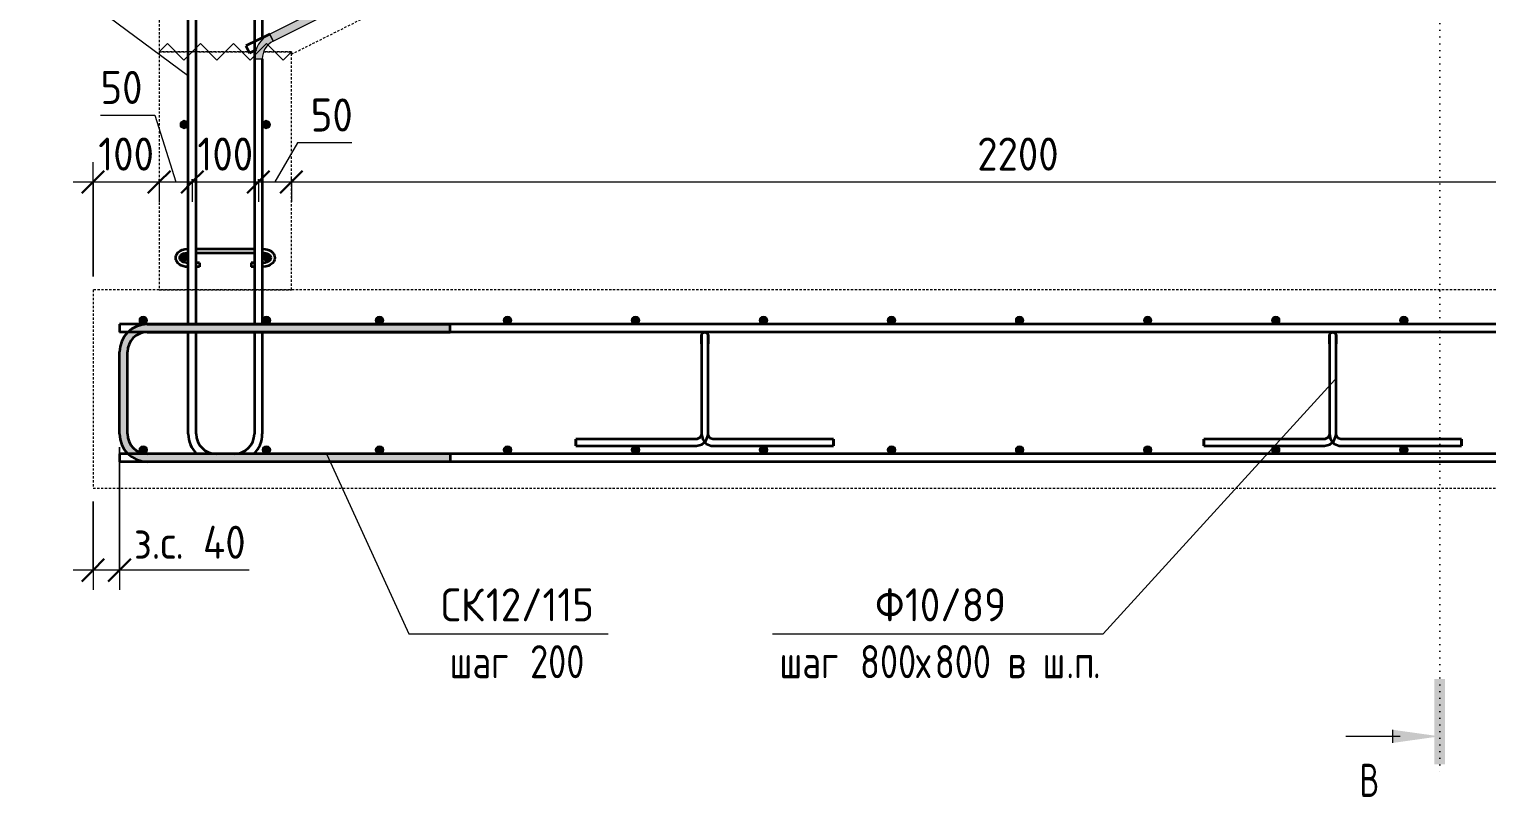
# Model space of a CAD drawing. Header units: millimetres. Extents: x 29094 to 49369, y -2577 to 78616.
# Drawn here: x 36101 to 38306, y -2467 to -1306 of the extents above; entities that cross this region are included whole.
import ezdxf

# ---------------------------------------------------------------- set-up
doc = ezdxf.new("R2010")
doc.units = ezdxf.units.MM
doc.linetypes.add('01 Штриховая _4 мм_', pattern=[6, 3.5, -2.5])
doc.linetypes.add('04 Пунктир 10мм', pattern=[10, 0, -10])
for name, color, linetype, lineweight in [('AA_Dim', 7, 'Continuous', 9), ('AA_Dim-20', 7, 'Continuous', 9), ('AA_Oformlenie', 7, 'Continuous', 9), ('AA_Razrez', 7, 'Continuous', 9), ('AA_Vinoska', 7, 'Continuous', 9), ('KR_Armatura', 7, 'Continuous', 20), ('KR_Armatura_Tonkie', 7, 'Continuous', 20)]:
    doc.layers.add(name, color=color, linetype=linetype, lineweight=lineweight)
for name, color, linetype, lineweight, true_color in [('AF_Perekritie', 7, 'Continuous', 60, 0x006a35), ('AF_Perekritie_Опалубка', 7, 'Continuous', 60, 0x006a35), ('AF_Stena_Опалубка', 7, 'Continuous', 20, 0x0063c6), ('KR_Fundament', 7, 'Continuous', 20, 0x804000)]:
    doc.layers.add(name, color=color, linetype=linetype, lineweight=lineweight, true_color=true_color)
doc.styles.add('ISOCPEUR_1', font='isocpeur.TTF', dxfattribs={"width": 0.7, "height": 50})
doc.styles.add('ISOCPEUR_2', font='isocpeur.TTF', dxfattribs={"width": 0.9, "height": 50})
doc.styles.add('ISOCPEUR_3', font='isocpeur.TTF', dxfattribs={"width": 0.8, "height": 50})
doc.dimstyles.new('00_Точн_3_знака__прозр_', dxfattribs={"dimscale": 304.8, "dimtxt": 50.137748, "dimasz": 0.111549, "dimexe": 0.098425, "dimexo": 0.065617, "dimgap": 0.006562, "dimtad": 1, "dimdec": 3, "dimrnd": 0.001, "dimdsep": 46, "dimtxsty": 'ISOCPEUR_2', "dimblk1": 'OBLIQUE', "dimblk2": 'OBLIQUE', "dimsah": 1, "dimcen": 0.09, "dimdle": 0.098425, "dimazin": 0, "dimtfac": 1, "dimtdec": 4, "dimtix": 1, "dimtmove": 0, "dimatfit": 3, "dimfxl": 1, "dimtvp": 1, "dimtolj": 1, "dimtzin": 0, "dimlwd": 18, "dimlwe": 18, "dimarcsym": 2})
doc.dimstyles.new('00_Точн_3_знака__прозр__1', dxfattribs={"dimscale": 304.8, "dimtxt": 50.137748, "dimasz": 0.111549, "dimexe": 0.098425, "dimexo": 0.065617, "dimgap": 0.006562, "dimtad": 1, "dimdec": 3, "dimrnd": 0.001, "dimdsep": 46, "dimtxsty": 'ISOCPEUR_2', "dimblk1": 'OBLIQUE', "dimblk2": 'OBLIQUE', "dimsah": 1, "dimcen": 0.09, "dimdle": 0.098425, "dimazin": 0, "dimtfac": 1, "dimtdec": 4, "dimtix": 1, "dimtmove": 1, "dimatfit": 3, "dimfxl": 1, "dimtvp": 1, "dimtolj": 1, "dimtzin": 0, "dimlwd": 18, "dimlwe": 18, "dimarcsym": 2})

# ---------------------------------------------------------------- blocks, each defined once
blk = doc.blocks.new('Ktcnybwf - Лестница-3686718-А-А Арм')
at = {"layer": 'AF_Perekritie', "linetype": '01 Штриховая _4 мм_', "lineweight": 20}
for p, q in [((-31880.1, -70), (-32180.1, -70)), ((-32180.1, -70), (-32180.1, -170)), ((-32180.1, -170), (-32480.1, -170)), ((-32480.1, -170), (-32480.1, -320)), ((-34080.1, -1343.6), (-31932.8, -270)), ((-31932.8, -270), (-31880.1, -270)), ((-32480.1, -320), (-32780.1, -320)), ((-32780.1, -320), (-32780.1, -470)), ((-32780.1, -470), (-33080.1, -470)), ((-33080.1, -470), (-33080.1, -620)), ((-33080.1, -620), (-33380.1, -620)), ((-33380.1, -620), (-33380.1, -770)), ((-33380.1, -770), (-33680.1, -770)), ((-33680.1, -770), (-33680.1, -920)), ((-33680.1, -920), (-33980.1, -920)), ((-33980.1, -920), (-33980.1, -1070)), ((-33980.1, -1070), (-34280.1, -1070)), ((-34280.1, -1070), (-34280.1, -1340)), ((-34280.1, -1340), (-34134.6, -1340)), ((-34122, -1340), (-34080.1, -1340)), ((-34080.1, -1340), (-34080.1, -1343.6))]:
    blk.add_line(p, q, dxfattribs=at)
blk = doc.blocks.new('261_Лягушка _НесАрм_РабПлоск_ - 10 А240-3794697-А-А Арм')
at = {"layer": 'KR_Armatura_Tonkie', "lineweight": 35}
for p, q in [((-30379.8, -1781.5), (-30379.8, -1918.5)), ((-30379.8, -1781.5), (-30379.8, -1918.5)), ((-30369.8, -1918.5), (-30369.8, -1781.5)), ((-30369.8, -1918.5), (-30369.8, -1781.5)), ((-30387.3, -1926), (-30569.8, -1926)), ((-30569.8, -1926), (-30569.8, -1936)), ((-30569.8, -1936), (-30569.8, -1926)), ((-30569.8, -1936), (-30387.3, -1936)), ((-30179.8, -1926), (-30362.3, -1926)), ((-30362.3, -1936), (-30179.8, -1936)), ((-30179.8, -1936), (-30179.8, -1926)), ((-30179.8, -1926), (-30179.8, -1936))]:
    blk.add_line(p, q, dxfattribs=at)
at = {"layer": 'KR_Armatura_Tonkie', "lineweight": 35, "flags": 128}
for points in [[(-30379.8, -1769), (-30378, -1765.1), (-30373.8, -1764.1), (-30370.4, -1766.7), (-30369.8, -1769)], [(-30379.8, -1769), (-30379.8, -1770.9), (-30379.8, -1776.1), (-30379.8, -1781.5)], [(-30379.8, -1781.5), (-30379.8, -1774.8), (-30379.8, -1770.2), (-30379.8, -1769)], [(-30369.8, -1781.5), (-30369.8, -1774.8), (-30369.8, -1770.2), (-30369.8, -1769)], [(-30369.8, -1769), (-30369.8, -1770.9), (-30369.8, -1776.1), (-30369.8, -1781.5)], [(-30387.3, -1936), (-30379.3, -1934.1), (-30373.1, -1928.7), (-30370, -1921), (-30369.8, -1918.5)], [(-30379.8, -1918.5), (-30381.7, -1923.5), (-30386.5, -1925.9), (-30387.3, -1926)], [(-30379.8, -1918.5), (-30377.9, -1926.5), (-30372.5, -1932.7), (-30364.9, -1935.8), (-30362.3, -1936)], [(-30362.3, -1926), (-30367.3, -1924.1), (-30369.8, -1919.4), (-30369.8, -1918.5)]]:
    blk.add_lwpolyline(points, dxfattribs=at)
blk = doc.blocks.new('079_Обозначение загиба стержня _ЭлУзла_ - Сплошные линии-3775775-А-А Арм')
at = {"layer": 'AA_Oformlenie'}
for points in [[(-34107.5, -1323.7), (-33588.6, -1064.5), (-33594, -1053.7), (-34112.8, -1313)], [(-33976.5, -1238), (-33985.1, -1208.8), (-33994.6, -1213.5)], [(-34136.1, -1350.6), (-34124.1, -1350.6), (-34123.3, -1344), (-34121.2, -1337.7), (-34117.7, -1332.1), (-34112.8, -1327.2), (-34107.5, -1323.7), (-34112.8, -1313), (-34120.6, -1318), (-34127.1, -1324.7), (-34132, -1332.6), (-34135, -1341.3)]]:
    blk.add_hatch(color=256, dxfattribs=at).paths.add_polyline_path(points)
for p, q in [((-33594, -1053.7), (-34112.8, -1313)), ((-33594, -1053.7), (-34112.8, -1313)), ((-33588.6, -1064.5), (-33594, -1053.7)), ((-33588.6, -1064.5), (-33594, -1053.7)), ((-34107.5, -1323.7), (-33588.6, -1064.5)), ((-34107.5, -1323.7), (-33588.6, -1064.5)), ((-33985.1, -1208.8), (-33994.6, -1213.5)), ((-33976.5, -1238), (-33985.1, -1208.8)), ((-33994.6, -1213.5), (-33976.5, -1238)), ((-34107.5, -1323.7), (-34112.8, -1313)), ((-34112.8, -1313), (-34107.5, -1323.7)), ((-34136.1, -1350.6), (-34124.1, -1350.6))]:
    blk.add_line(p, q, dxfattribs=at)
for centre, radius, start, end in [((-34124.1, -1278.2), 150, 77.6288, 90), ((-34124.1, -1278.2), 150, 61.2026, 73.4903), ((-34124.1, -1278.2), 150, 26.55, 55.8028), ((-34094.1, -1350.6), 42, 116.55, 180), ((-34094.1, -1350.6), 42, 116.55, 180), ((-34094.1, -1350.6), 30, 116.55, 180), ((-34094.1, -1350.6), 30, 116.55, 180)]:
    blk.add_arc(centre, radius, start, end, dxfattribs=at)
blk = doc.blocks.new('Последовательность узлов - 3мм масшт20-904339-А-А Арм')
at = {"layer": 'AA_Oformlenie'}
for p, q in [((-34280.1, -1340), (-34267.6, -1327.5)), ((-34267.6, -1327.5), (-34242.6, -1352.5)), ((-34230.1, -1340), (-34242.6, -1352.5)), ((-34230.1, -1340), (-34217.6, -1327.5)), ((-34217.6, -1327.5), (-34192.6, -1352.5)), ((-34180.1, -1340), (-34192.6, -1352.5)), ((-34180.1, -1340), (-34167.6, -1327.5)), ((-34167.6, -1327.5), (-34142.6, -1352.5)), ((-34130.1, -1340), (-34142.6, -1352.5)), ((-34130.1, -1340), (-34117.6, -1327.5)), ((-34117.6, -1327.5), (-34092.6, -1352.5)), ((-34080.1, -1340), (-34092.6, -1352.5))]:
    blk.add_line(p, q, dxfattribs=at)
blk = doc.blocks.new('Разрез - Номер узла_ сзади-394133-А-А Арм')
at = {"layer": 'AA_Razrez'}
for points in [[(-30750.2, -2295), (-30766.2, -2295), (-30766.2, -2424.1), (-30750.2, -2424.1)], [(-30829, -2371.7), (-30829, -2391.5), (-30758.3, -2381.6)]]:
    blk.add_hatch(color=256, dxfattribs=at).paths.add_polyline_path(points)
for p, q in [((-30829, -2391.5), (-30829, -2371.7)), ((-30818.3, -2381.6), (-30900.2, -2381.6))]:
    blk.add_line(p, q, dxfattribs=at)
blk = doc.blocks.new('DIMBLOCK47-А-А Арм')
at = {"layer": 'AA_Dim-20', "color": 30, "lineweight": 18, "true_color": 0xff8000, "transparency": 16777216}
for p, q in [((36237.8, -1938), (36237.8, -2154)), ((36237.8, -2124), (36237.8, -1938)), ((36197.8, -2020), (36197.8, -2154)), ((36197.8, -2124), (36197.8, -2020)), ((36267.8, -2124), (36167.8, -2124)), ((36239.6, -2124), (36217.8, -2124)), ((36433.7, -2124), (36239.6, -2124))]:
    blk.add_line(p, q, dxfattribs=at)
at = {"layer": 'AA_Dim-20', "color": 30, "lineweight": 30, "true_color": 0xff8000, "transparency": 16777216}
for p, q in [((36197.8, -2124), (36214.8, -2107)), ((36237.8, -2124), (36254.8, -2107)), ((36197.8, -2124), (36180.8, -2141)), ((36237.8, -2124), (36220.8, -2141))]:
    blk.add_line(p, q, dxfattribs=at)
at = {"layer": 'AA_Dim-20', "color": 0, "lineweight": 18, "transparency": 16777216, "insert": (36259.6, -2056.8), "char_height": 50, "width": 208.876, "attachment_point": 1, "line_spacing_factor": 1.135194, "style": 'ISOCPEUR_2'}
blk.add_mtext('з.с. 40', dxfattribs=at)
blk = doc.blocks.new('_Oblique')
at = {"color": 0, "linetype": 'ByBlock', "lineweight": -2}
blk.add_line((-0.5, -0.5), (0.5, 0.5), dxfattribs=at)
blk = doc.blocks.new('DIMBLOCK58-А-А Арм')
at = {"layer": 'AA_Dim-20', "color": 30, "lineweight": 18, "true_color": 0xff8000, "transparency": 16777216}
for p, q in [((36197.8, -1680), (36197.8, -1506.8)), ((36167.8, -1536.8), (36297.8, -1536.8)), ((36197.8, -1536.8), (36197.8, -1680)), ((36297.8, -1532.7), (36297.8, -1566.8)), ((36297.8, -1536.8), (36297.8, -1532.7))]:
    blk.add_line(p, q, dxfattribs=at)
at = {"layer": 'AA_Dim-20', "color": 30, "lineweight": 30, "true_color": 0xff8000, "transparency": 16777216}
for p, q in [((36197.8, -1536.8), (36214.8, -1519.8)), ((36297.8, -1536.8), (36314.8, -1519.8)), ((36197.8, -1536.8), (36180.8, -1553.8)), ((36297.8, -1536.8), (36280.8, -1553.8))]:
    blk.add_line(p, q, dxfattribs=at)
at = {"layer": 'AA_Dim-20', "color": 0, "lineweight": 18, "transparency": 16777216, "insert": (36205.7, -1469.6), "char_height": 50, "width": 101.032, "attachment_point": 1, "line_spacing_factor": 1.135194, "style": 'ISOCPEUR_2'}
blk.add_mtext('100', dxfattribs=at)
blk = doc.blocks.new('DIMBLOCK59-А-А Арм')
at = {"layer": 'AA_Dim-20', "color": 30, "lineweight": 18, "true_color": 0xff8000, "transparency": 16777216}
for p, q in [((36208.9, -1436), (36291.4, -1436)), ((36291.4, -1436), (36322.8, -1536.8)), ((36297.8, -1532.7), (36297.8, -1566.8)), ((36297.8, -1536.8), (36297.8, -1532.7)), ((36297.8, -1536.8), (36347.8, -1536.8)), ((36347.8, -1532.7), (36347.8, -1566.8)), ((36347.8, -1536.8), (36347.8, -1532.7))]:
    blk.add_line(p, q, dxfattribs=at)
at = {"layer": 'AA_Dim-20', "color": 30, "lineweight": 30, "true_color": 0xff8000, "transparency": 16777216}
for p, q in [((36297.8, -1536.8), (36314.8, -1519.8)), ((36347.8, -1536.8), (36364.8, -1519.8)), ((36297.8, -1536.8), (36280.8, -1553.8)), ((36347.8, -1536.8), (36330.8, -1553.8))]:
    blk.add_line(p, q, dxfattribs=at)
at = {"layer": 'AA_Dim-20', "color": 0, "lineweight": 18, "transparency": 16777216, "insert": (36208.9, -1368.8), "char_height": 50, "width": 74.923, "attachment_point": 1, "line_spacing_factor": 1.135194, "style": 'ISOCPEUR_2'}
blk.add_mtext('50', dxfattribs=at)
blk = doc.blocks.new('DIMBLOCK60-А-А Арм')
at = {"layer": 'AA_Dim-20', "color": 30, "lineweight": 30, "true_color": 0xff8000, "transparency": 16777216}
for p, q in [((36347.8, -1536.8), (36364.8, -1519.8)), ((36447.8, -1536.8), (36464.8, -1519.8)), ((36347.8, -1536.8), (36330.8, -1553.8)), ((36447.8, -1536.8), (36430.8, -1553.8))]:
    blk.add_line(p, q, dxfattribs=at)
at = {"layer": 'AA_Dim-20', "color": 30, "lineweight": 18, "true_color": 0xff8000, "transparency": 16777216}
for p, q in [((36347.8, -1532.7), (36347.8, -1566.8)), ((36347.8, -1536.8), (36347.8, -1532.7)), ((36347.8, -1536.8), (36447.8, -1536.8)), ((36447.8, -1532.7), (36447.8, -1566.8)), ((36447.8, -1536.8), (36447.8, -1532.7))]:
    blk.add_line(p, q, dxfattribs=at)
at = {"layer": 'AA_Dim-20', "color": 0, "lineweight": 18, "transparency": 16777216, "insert": (36355.7, -1469.6), "char_height": 50, "width": 101.032, "attachment_point": 1, "line_spacing_factor": 1.135194, "style": 'ISOCPEUR_2'}
blk.add_mtext('100', dxfattribs=at)
blk = doc.blocks.new('DIMBLOCK61-А-А Арм')
at = {"layer": 'AA_Dim-20', "color": 30, "lineweight": 18, "true_color": 0xff8000, "transparency": 16777216}
for p, q in [((36507, -1477.6), (36472.8, -1536.8)), ((36589.4, -1477.6), (36507, -1477.6)), ((36447.8, -1532.7), (36447.8, -1566.8)), ((36447.8, -1536.8), (36447.8, -1532.7)), ((36447.8, -1536.8), (36497.8, -1536.8)), ((36497.8, -1532.7), (36497.8, -1566.8)), ((36497.8, -1536.8), (36497.8, -1532.7))]:
    blk.add_line(p, q, dxfattribs=at)
at = {"layer": 'AA_Dim-20', "color": 30, "lineweight": 30, "true_color": 0xff8000, "transparency": 16777216}
for p, q in [((36447.8, -1536.8), (36464.8, -1519.8)), ((36497.8, -1536.8), (36514.8, -1519.8)), ((36447.8, -1536.8), (36430.8, -1553.8)), ((36497.8, -1536.8), (36480.8, -1553.8))]:
    blk.add_line(p, q, dxfattribs=at)
at = {"layer": 'AA_Dim-20', "color": 0, "lineweight": 18, "transparency": 16777216, "insert": (36527, -1410.5), "char_height": 50, "width": 74.923, "attachment_point": 1, "line_spacing_factor": 1.135194, "style": 'ISOCPEUR_2'}
blk.add_mtext('50', dxfattribs=at)
blk = doc.blocks.new('DIMBLOCK62-А-А Арм')
at = {"layer": 'AA_Dim-20', "color": 30, "lineweight": 30, "true_color": 0xff8000, "transparency": 16777216}
for p, q in [((36497.8, -1536.8), (36514.8, -1519.8)), ((38697.8, -1536.8), (38714.8, -1519.8)), ((36497.8, -1536.8), (36480.8, -1553.8)), ((38697.8, -1536.8), (38680.8, -1553.8))]:
    blk.add_line(p, q, dxfattribs=at)
at = {"layer": 'AA_Dim-20', "color": 30, "lineweight": 18, "true_color": 0xff8000, "transparency": 16777216}
for p, q in [((36497.8, -1532.7), (36497.8, -1566.8)), ((36497.8, -1536.8), (36497.8, -1532.7)), ((36497.8, -1536.8), (38697.8, -1536.8)), ((38697.8, -1532.7), (38697.8, -1566.8)), ((38697.8, -1536.8), (38697.8, -1532.7))]:
    blk.add_line(p, q, dxfattribs=at)
at = {"layer": 'AA_Dim-20', "color": 0, "lineweight": 18, "transparency": 16777216, "insert": (37535.3, -1469.6), "char_height": 50, "width": 149.846, "attachment_point": 1, "line_spacing_factor": 1.135194, "style": 'ISOCPEUR_2'}
blk.add_mtext('2200', dxfattribs=at)
blk = doc.blocks.new('042_М_Арматуры - Диам длина поз _ Комментарий полка 25-3827468-А-А Арм')
at = {"layer": 'AA_Vinoska'}
blk.add_line((-31465.1, -434.9), (-30965.1, -434.9), dxfattribs=at)
blk = doc.blocks.new('042_М_Арматуры - Диам длина поз _ Комментарий-2260297-А-А Арм')
at = {"layer": 'AA_Vinoska'}
blk.add_line((-33880.8, -2220.4), (-33600.8, -2220.4), dxfattribs=at)

msp = doc.modelspace()

# ---------------------------------------------------------------- hatches: boundary and pattern name
at = {"layer": 'KR_Armatura'}
h = msp.add_hatch(color=256, dxfattribs=at)
edge = h.paths.add_edge_path()
edge.add_arc((36335.7746, -1450), 6, 0, 360)
for points in [[(36335.7746, -1456), (36340.9708, -1453), (36340.9708, -1447), (36335.7746, -1444), (36330.5785, -1447), (36330.5785, -1453)], [(36459.7746, -1456), (36464.9708, -1453), (36464.9708, -1447), (36459.7746, -1444), (36454.5785, -1447), (36454.5785, -1453)], [(36335.7746, -1656), (36340.9708, -1653), (36340.9708, -1647), (36335.7746, -1644), (36330.5785, -1647), (36330.5785, -1653)], [(36459.7746, -1656), (36464.9708, -1653), (36464.9708, -1647), (36459.7746, -1644), (36454.5785, -1647), (36454.5785, -1653)], [(36270.7746, -1751.1962), (36276.7746, -1751.1962), (36279.7746, -1746), (36276.7746, -1740.8038), (36270.7746, -1740.8038), (36267.7746, -1746)], [(36457.0493, -1751.1962), (36463.0493, -1751.1962), (36466.0493, -1746), (36463.0493, -1740.8038), (36457.0493, -1740.8038), (36454.0493, -1746)], [(36628.1079, -1751.1962), (36634.1079, -1751.1962), (36637.1079, -1746), (36634.1079, -1740.8038), (36628.1079, -1740.8038), (36625.1079, -1746)], [(36821.7746, -1751.1962), (36827.7746, -1751.1962), (36830.7746, -1746), (36827.7746, -1740.8038), (36821.7746, -1740.8038), (36818.7746, -1746)], [(37015.4413, -1751.1962), (37021.4413, -1751.1962), (37024.4413, -1746), (37021.4413, -1740.8038), (37015.4413, -1740.8038), (37012.4413, -1746)], [(37209.1079, -1751.1962), (37215.1079, -1751.1962), (37218.1079, -1746), (37215.1079, -1740.8038), (37209.1079, -1740.8038), (37206.1079, -1746)], [(37402.7746, -1751.1962), (37408.7746, -1751.1962), (37411.7746, -1746), (37408.7746, -1740.8038), (37402.7746, -1740.8038), (37399.7746, -1746)], [(37596.4413, -1751.1962), (37602.4413, -1751.1962), (37605.4413, -1746), (37602.4413, -1740.8038), (37596.4413, -1740.8038), (37593.4413, -1746)], [(37790.1079, -1751.1962), (37796.1079, -1751.1962), (37799.1079, -1746), (37796.1079, -1740.8038), (37790.1079, -1740.8038), (37787.1079, -1746)], [(37983.7746, -1751.1962), (37989.7746, -1751.1962), (37992.7746, -1746), (37989.7746, -1740.8038), (37983.7746, -1740.8038), (37980.7746, -1746)], [(38177.4413, -1751.1962), (38183.4413, -1751.1962), (38186.4413, -1746), (38183.4413, -1740.8038), (38177.4413, -1740.8038), (38174.4413, -1746)], [(36270.7746, -1947.1962), (36276.7746, -1947.1962), (36279.7746, -1942), (36276.7746, -1936.8038), (36270.7746, -1936.8038), (36267.7746, -1942)], [(36457.0493, -1947.1962), (36463.0493, -1947.1962), (36466.0493, -1942), (36463.0493, -1936.8038), (36457.0493, -1936.8038), (36454.0493, -1942)], [(36628.1079, -1947.1962), (36634.1079, -1947.1962), (36637.1079, -1942), (36634.1079, -1936.8038), (36628.1079, -1936.8038), (36625.1079, -1942)], [(36821.7746, -1947.1962), (36827.7746, -1947.1962), (36830.7746, -1942), (36827.7746, -1936.8038), (36821.7746, -1936.8038), (36818.7746, -1942)], [(37015.4413, -1947.1962), (37021.4413, -1947.1962), (37024.4413, -1942), (37021.4413, -1936.8038), (37015.4413, -1936.8038), (37012.4413, -1942)], [(37209.1079, -1947.1962), (37215.1079, -1947.1962), (37218.1079, -1942), (37215.1079, -1936.8038), (37209.1079, -1936.8038), (37206.1079, -1942)], [(37402.7746, -1947.1962), (37408.7746, -1947.1962), (37411.7746, -1942), (37408.7746, -1936.8038), (37402.7746, -1936.8038), (37399.7746, -1942)], [(37596.4413, -1947.1962), (37602.4413, -1947.1962), (37605.4413, -1942), (37602.4413, -1936.8038), (37596.4413, -1936.8038), (37593.4413, -1942)], [(37790.1079, -1947.1962), (37796.1079, -1947.1962), (37799.1079, -1942), (37796.1079, -1936.8038), (37790.1079, -1936.8038), (37787.1079, -1942)], [(37983.7746, -1947.1962), (37989.7746, -1947.1962), (37992.7746, -1942), (37989.7746, -1936.8038), (37983.7746, -1936.8038), (37980.7746, -1942)], [(38177.4413, -1947.1962), (38183.4413, -1947.1962), (38186.4413, -1942), (38183.4413, -1936.8038), (38177.4413, -1936.8038), (38174.4413, -1942)]]:
    msp.add_hatch(color=256, dxfattribs=at).paths.add_polyline_path(points)
h = msp.add_hatch(color=256, dxfattribs=at)
edge = h.paths.add_edge_path()
edge.add_arc((36459.7746, -1450), 6, 0, 360)
h = msp.add_hatch(color=256, dxfattribs=at)
edge = h.paths.add_edge_path()
edge.add_arc((36335.7746, -1650), 6, 0, 360)
h = msp.add_hatch(color=256, dxfattribs=at)
edge = h.paths.add_edge_path()
edge.add_arc((36459.7746, -1650), 6, 0, 360)
h = msp.add_hatch(color=256, dxfattribs=at)
edge = h.paths.add_edge_path()
edge.add_arc((36273.7746, -1746), 6, 0, 360)
h = msp.add_hatch(color=256, dxfattribs=at)
edge = h.paths.add_edge_path()
edge.add_arc((36460.0493, -1746), 6, 0, 360)
h = msp.add_hatch(color=256, dxfattribs=at)
edge = h.paths.add_edge_path()
edge.add_arc((36631.1079, -1746), 6, 0, 360)
h = msp.add_hatch(color=256, dxfattribs=at)
edge = h.paths.add_edge_path()
edge.add_arc((36824.7746, -1746), 6, 0, 360)
h = msp.add_hatch(color=256, dxfattribs=at)
edge = h.paths.add_edge_path()
edge.add_arc((37018.4413, -1746), 6, 0, 360)
h = msp.add_hatch(color=256, dxfattribs=at)
edge = h.paths.add_edge_path()
edge.add_arc((37212.1079, -1746), 6, 0, 360)
h = msp.add_hatch(color=256, dxfattribs=at)
edge = h.paths.add_edge_path()
edge.add_arc((37405.7746, -1746), 6, 0, 360)
h = msp.add_hatch(color=256, dxfattribs=at)
edge = h.paths.add_edge_path()
edge.add_arc((37599.4413, -1746), 6, 0, 360)
h = msp.add_hatch(color=256, dxfattribs=at)
edge = h.paths.add_edge_path()
edge.add_arc((37793.1079, -1746), 6, 0, 360)
h = msp.add_hatch(color=256, dxfattribs=at)
edge = h.paths.add_edge_path()
edge.add_arc((37986.7746, -1746), 6, 0, 360)
h = msp.add_hatch(color=256, dxfattribs=at)
edge = h.paths.add_edge_path()
edge.add_arc((38180.4413, -1746), 6, 0, 360)
h = msp.add_hatch(color=256, dxfattribs=at)
edge = h.paths.add_edge_path()
edge.add_arc((36273.7746, -1942), 6, 0, 360)
h = msp.add_hatch(color=256, dxfattribs=at)
edge = h.paths.add_edge_path()
edge.add_arc((36460.0493, -1942), 6, 0, 360)
h = msp.add_hatch(color=256, dxfattribs=at)
edge = h.paths.add_edge_path()
edge.add_arc((36631.1079, -1942), 6, 0, 360)
h = msp.add_hatch(color=256, dxfattribs=at)
edge = h.paths.add_edge_path()
edge.add_arc((36824.7746, -1942), 6, 0, 360)
h = msp.add_hatch(color=256, dxfattribs=at)
edge = h.paths.add_edge_path()
edge.add_arc((37018.4413, -1942), 6, 0, 360)
h = msp.add_hatch(color=256, dxfattribs=at)
edge = h.paths.add_edge_path()
edge.add_arc((37212.1079, -1942), 6, 0, 360)
h = msp.add_hatch(color=256, dxfattribs=at)
edge = h.paths.add_edge_path()
edge.add_arc((37405.7746, -1942), 6, 0, 360)
h = msp.add_hatch(color=256, dxfattribs=at)
edge = h.paths.add_edge_path()
edge.add_arc((37599.4413, -1942), 6, 0, 360)
h = msp.add_hatch(color=256, dxfattribs=at)
edge = h.paths.add_edge_path()
edge.add_arc((37793.1079, -1942), 6, 0, 360)
h = msp.add_hatch(color=256, dxfattribs=at)
edge = h.paths.add_edge_path()
edge.add_arc((37986.7746, -1942), 6, 0, 360)
h = msp.add_hatch(color=256, dxfattribs=at)
edge = h.paths.add_edge_path()
edge.add_arc((38180.4413, -1942), 6, 0, 360)
at = {"layer": 'KR_Armatura_Tonkie'}
for points in [[(36237.7746, -1794), (36249.7746, -1794), (36250.7968, -1786.2354), (36253.7938, -1779), (36258.5614, -1772.7868), (36264.7746, -1768.0192), (36272.01, -1765.0222), (36279.7746, -1764), (36279.7746, -1752), (36268.9042, -1753.4311), (36258.7746, -1757.6269), (36250.0761, -1764.3015), (36243.4015, -1773), (36239.2057, -1783.1296)], [(36279.7746, -1764), (36737.7746, -1764), (36737.7746, -1752), (36279.7746, -1752)], [(36249.7746, -1918), (36249.7746, -1794), (36237.7746, -1794), (36237.7746, -1918)], [(36279.7746, -1960), (36279.7746, -1948), (36272.01, -1946.9778), (36264.7746, -1943.9808), (36258.5614, -1939.2132), (36253.7938, -1933), (36250.7968, -1925.7646), (36249.7746, -1918), (36237.7746, -1918), (36239.2057, -1928.8704), (36243.4015, -1939), (36250.0761, -1947.6985), (36258.7746, -1954.3731), (36268.9042, -1958.5689)], [(36678.845, -1960), (36737.7746, -1960), (36737.7746, -1948), (36279.7746, -1948), (36279.7746, -1960)]]:
    msp.add_hatch(color=256, dxfattribs=at).paths.add_polyline_path(points)

# ---------------------------------------------------------------- linework, layer by layer
at = {"layer": 'AA_Razrez', "color": 7, "linetype": '04 Пунктир 10мм', "true_color": 0xffffff}
msp.add_line((38234.9123, 631.7823), (38234.9123, -2435.3837), dxfattribs=at)
at = {"layer": 'AA_Vinoska'}
for p, q in [((36340.7115, -1375.5795), (36101.0761, -1198.4184)), ((38076.0864, -1836.2192), (37725.7724, -2220.4482)), ((36551.1833, -1949.2544), (36675.607, -2220.4482)), ((36675.607, -2220.4482), (36697.0594, -2220.4482))]:
    msp.add_line(p, q, dxfattribs=at)
at = {"layer": 'AF_Stena_Опалубка', "linetype": '01 Штриховая _4 мм_'}
for p, q in [((36443.2623, -1340), (36297.7746, -1340)), ((36297.7746, -1340), (36297.7746, -1700)), ((36497.7746, -1340), (36455.8786, -1340)), ((36497.7746, -1700), (36497.7746, -1340)), ((36297.7746, -1700), (36497.7746, -1700))]:
    msp.add_line(p, q, dxfattribs=at)
at = {"layer": 'KR_Armatura'}
for p, q in [((36335.7746, -1444), (36330.5785, -1447)), ((36330.5785, -1447), (36330.5785, -1453)), ((36330.5785, -1453), (36335.7746, -1456)), ((36340.9708, -1447), (36335.7746, -1444)), ((36335.7746, -1456), (36340.9708, -1453)), ((36340.9708, -1453), (36340.9708, -1447)), ((36459.7746, -1444), (36454.5785, -1447)), ((36454.5785, -1447), (36454.5785, -1453)), ((36454.5785, -1453), (36459.7746, -1456)), ((36464.9708, -1447), (36459.7746, -1444)), ((36459.7746, -1456), (36464.9708, -1453)), ((36464.9708, -1453), (36464.9708, -1447)), ((36335.7746, -1644), (36330.5785, -1647)), ((36330.5785, -1647), (36330.5785, -1653)), ((36330.5785, -1653), (36335.7746, -1656)), ((36340.9708, -1647), (36335.7746, -1644)), ((36335.7746, -1656), (36340.9708, -1653)), ((36340.9708, -1653), (36340.9708, -1647)), ((36459.7746, -1644), (36454.5785, -1647)), ((36454.5785, -1647), (36454.5785, -1653)), ((36454.5785, -1653), (36459.7746, -1656)), ((36464.9708, -1647), (36459.7746, -1644)), ((36459.7746, -1656), (36464.9708, -1653)), ((36464.9708, -1653), (36464.9708, -1647)), ((36270.7746, -1740.8038), (36267.7746, -1746)), ((36276.7746, -1740.8038), (36270.7746, -1740.8038)), ((36279.7746, -1746), (36276.7746, -1740.8038)), ((36457.0493, -1740.8038), (36454.0493, -1746)), ((36463.0493, -1740.8038), (36457.0493, -1740.8038)), ((36466.0493, -1746), (36463.0493, -1740.8038)), ((36628.1079, -1740.8038), (36625.1079, -1746)), ((36634.1079, -1740.8038), (36628.1079, -1740.8038)), ((36637.1079, -1746), (36634.1079, -1740.8038)), ((36821.7746, -1740.8038), (36818.7746, -1746)), ((36827.7746, -1740.8038), (36821.7746, -1740.8038)), ((36830.7746, -1746), (36827.7746, -1740.8038)), ((37015.4413, -1740.8038), (37012.4413, -1746)), ((37021.4413, -1740.8038), (37015.4413, -1740.8038)), ((37024.4413, -1746), (37021.4413, -1740.8038)), ((37209.1079, -1740.8038), (37206.1079, -1746)), ((37215.1079, -1740.8038), (37209.1079, -1740.8038)), ((37218.1079, -1746), (37215.1079, -1740.8038)), ((37402.7746, -1740.8038), (37399.7746, -1746)), ((37408.7746, -1740.8038), (37402.7746, -1740.8038)), ((37411.7746, -1746), (37408.7746, -1740.8038)), ((37596.4413, -1740.8038), (37593.4413, -1746)), ((37602.4413, -1740.8038), (37596.4413, -1740.8038)), ((37605.4413, -1746), (37602.4413, -1740.8038)), ((37790.1079, -1740.8038), (37787.1079, -1746)), ((37796.1079, -1740.8038), (37790.1079, -1740.8038)), ((37799.1079, -1746), (37796.1079, -1740.8038)), ((37983.7746, -1740.8038), (37980.7746, -1746)), ((37989.7746, -1740.8038), (37983.7746, -1740.8038)), ((37992.7746, -1746), (37989.7746, -1740.8038)), ((38177.4413, -1740.8038), (38174.4413, -1746)), ((38183.4413, -1740.8038), (38177.4413, -1740.8038)), ((38186.4413, -1746), (38183.4413, -1740.8038)), ((36267.7746, -1746), (36270.7746, -1751.1962)), ((36270.7746, -1751.1962), (36276.7746, -1751.1962)), ((36276.7746, -1751.1962), (36279.7746, -1746)), ((36454.0493, -1746), (36457.0493, -1751.1962)), ((36457.0493, -1751.1962), (36463.0493, -1751.1962)), ((36463.0493, -1751.1962), (36466.0493, -1746)), ((36625.1079, -1746), (36628.1079, -1751.1962)), ((36628.1079, -1751.1962), (36634.1079, -1751.1962)), ((36634.1079, -1751.1962), (36637.1079, -1746)), ((36818.7746, -1746), (36821.7746, -1751.1962)), ((36821.7746, -1751.1962), (36827.7746, -1751.1962)), ((36827.7746, -1751.1962), (36830.7746, -1746)), ((37012.4413, -1746), (37015.4413, -1751.1962)), ((37015.4413, -1751.1962), (37021.4413, -1751.1962)), ((37021.4413, -1751.1962), (37024.4413, -1746)), ((37206.1079, -1746), (37209.1079, -1751.1962)), ((37209.1079, -1751.1962), (37215.1079, -1751.1962)), ((37215.1079, -1751.1962), (37218.1079, -1746)), ((37399.7746, -1746), (37402.7746, -1751.1962)), ((37402.7746, -1751.1962), (37408.7746, -1751.1962)), ((37408.7746, -1751.1962), (37411.7746, -1746)), ((37593.4413, -1746), (37596.4413, -1751.1962)), ((37596.4413, -1751.1962), (37602.4413, -1751.1962)), ((37602.4413, -1751.1962), (37605.4413, -1746)), ((37787.1079, -1746), (37790.1079, -1751.1962)), ((37790.1079, -1751.1962), (37796.1079, -1751.1962)), ((37796.1079, -1751.1962), (37799.1079, -1746)), ((37980.7746, -1746), (37983.7746, -1751.1962)), ((37983.7746, -1751.1962), (37989.7746, -1751.1962)), ((37989.7746, -1751.1962), (37992.7746, -1746)), ((38174.4413, -1746), (38177.4413, -1751.1962)), ((38177.4413, -1751.1962), (38183.4413, -1751.1962)), ((38183.4413, -1751.1962), (38186.4413, -1746)), ((36270.7746, -1936.8038), (36267.7746, -1942)), ((36276.7746, -1936.8038), (36270.7746, -1936.8038)), ((36279.7746, -1942), (36276.7746, -1936.8038)), ((36457.0493, -1936.8038), (36454.0493, -1942)), ((36463.0493, -1936.8038), (36457.0493, -1936.8038)), ((36466.0493, -1942), (36463.0493, -1936.8038)), ((36628.1079, -1936.8038), (36625.1079, -1942)), ((36634.1079, -1936.8038), (36628.1079, -1936.8038)), ((36637.1079, -1942), (36634.1079, -1936.8038)), ((36821.7746, -1936.8038), (36818.7746, -1942)), ((36827.7746, -1936.8038), (36821.7746, -1936.8038)), ((36830.7746, -1942), (36827.7746, -1936.8038)), ((37015.4413, -1936.8038), (37012.4413, -1942)), ((37021.4413, -1936.8038), (37015.4413, -1936.8038)), ((37024.4413, -1942), (37021.4413, -1936.8038)), ((37209.1079, -1936.8038), (37206.1079, -1942)), ((37215.1079, -1936.8038), (37209.1079, -1936.8038)), ((37218.1079, -1942), (37215.1079, -1936.8038)), ((37402.7746, -1936.8038), (37399.7746, -1942)), ((37408.7746, -1936.8038), (37402.7746, -1936.8038)), ((37411.7746, -1942), (37408.7746, -1936.8038)), ((37596.4413, -1936.8038), (37593.4413, -1942)), ((37602.4413, -1936.8038), (37596.4413, -1936.8038)), ((37605.4413, -1942), (37602.4413, -1936.8038)), ((37790.1079, -1936.8038), (37787.1079, -1942)), ((37796.1079, -1936.8038), (37790.1079, -1936.8038)), ((37799.1079, -1942), (37796.1079, -1936.8038)), ((37983.7746, -1936.8038), (37980.7746, -1942)), ((37989.7746, -1936.8038), (37983.7746, -1936.8038)), ((37992.7746, -1942), (37989.7746, -1936.8038)), ((38177.4413, -1936.8038), (38174.4413, -1942)), ((38183.4413, -1936.8038), (38177.4413, -1936.8038)), ((38186.4413, -1942), (38183.4413, -1936.8038)), ((36267.7746, -1942), (36270.7746, -1947.1962)), ((36270.7746, -1947.1962), (36276.7746, -1947.1962)), ((36276.7746, -1947.1962), (36279.7746, -1942)), ((36454.0493, -1942), (36457.0493, -1947.1962)), ((36457.0493, -1947.1962), (36463.0493, -1947.1962)), ((36463.0493, -1947.1962), (36466.0493, -1942)), ((36625.1079, -1942), (36628.1079, -1947.1962)), ((36628.1079, -1947.1962), (36634.1079, -1947.1962)), ((36634.1079, -1947.1962), (36637.1079, -1942)), ((36818.7746, -1942), (36821.7746, -1947.1962)), ((36821.7746, -1947.1962), (36827.7746, -1947.1962)), ((36827.7746, -1947.1962), (36830.7746, -1942)), ((37012.4413, -1942), (37015.4413, -1947.1962)), ((37015.4413, -1947.1962), (37021.4413, -1947.1962)), ((37021.4413, -1947.1962), (37024.4413, -1942)), ((37206.1079, -1942), (37209.1079, -1947.1962)), ((37209.1079, -1947.1962), (37215.1079, -1947.1962)), ((37215.1079, -1947.1962), (37218.1079, -1942)), ((37399.7746, -1942), (37402.7746, -1947.1962)), ((37402.7746, -1947.1962), (37408.7746, -1947.1962)), ((37408.7746, -1947.1962), (37411.7746, -1942)), ((37593.4413, -1942), (37596.4413, -1947.1962)), ((37596.4413, -1947.1962), (37602.4413, -1947.1962)), ((37602.4413, -1947.1962), (37605.4413, -1942)), ((37787.1079, -1942), (37790.1079, -1947.1962)), ((37790.1079, -1947.1962), (37796.1079, -1947.1962)), ((37796.1079, -1947.1962), (37799.1079, -1942)), ((37980.7746, -1942), (37983.7746, -1947.1962)), ((37983.7746, -1947.1962), (37989.7746, -1947.1962)), ((37989.7746, -1947.1962), (37992.7746, -1942)), ((38174.4413, -1942), (38177.4413, -1947.1962)), ((38177.4413, -1947.1962), (38183.4413, -1947.1962)), ((38183.4413, -1947.1962), (38186.4413, -1942))]:
    msp.add_line(p, q, dxfattribs=at)
for centre in [(36335.7746, -1450), (36459.7746, -1450), (36335.7746, -1650), (36459.7746, -1650), (36273.7746, -1746), (36460.0493, -1746), (36631.1079, -1746), (36824.7746, -1746), (37018.4413, -1746), (37212.1079, -1746), (37405.7746, -1746), (37599.4413, -1746), (37793.1079, -1746), (37986.7746, -1746), (38180.4413, -1746), (36273.7746, -1942), (36460.0493, -1942), (36631.1079, -1942), (36824.7746, -1942), (37018.4413, -1942), (37212.1079, -1942), (37405.7746, -1942), (37599.4413, -1942), (37793.1079, -1942), (37986.7746, -1942), (38180.4413, -1942)]:
    msp.add_circle(centre, 6, dxfattribs=at)
at = {"layer": 'KR_Armatura_Tonkie', "lineweight": 35}
for p, q in [((36341.7746, -1752), (36341.7746, -1123)), ((36441.7746, -1202.6947), (36441.7746, -1752)), ((36453.7746, -1196.6986), (36453.7746, -1321.5384)), ((36353.7746, -1752), (36353.7746, -1265.2122)), ((36465.0015, -1313.0311), (36429.0447, -1331.0094)), ((36429.0447, -1331.0094), (36434.4113, -1341.7425)), ((36444.3809, -1336.7577), (36434.4113, -1341.7425)), ((36453.7746, -1350.5647), (36453.7746, -1752)), ((36322.7746, -1651.6066), (36323.1749, -1648.725)), ((36323.1749, -1654.4882), (36322.7746, -1651.6066)), ((36323.1749, -1648.725), (36324.3278, -1646.0313)), ((36324.3278, -1646.0313), (36326.1221, -1643.6534)), ((36326.1221, -1643.6534), (36329.753, -1640.8128)), ((36328.7746, -1651.6066), (36329.1398, -1650.3353)), ((36329.505, -1654.1492), (36328.7746, -1651.6066)), ((36329.1398, -1650.3353), (36329.505, -1649.064)), ((36329.505, -1649.064), (36330.4831, -1647.7743)), ((36329.753, -1640.8128), (36332.643, -1639.4462)), ((36330.4831, -1647.7743), (36332.7645, -1646.0023)), ((36332.643, -1639.4462), (36336.6067, -1638.3638)), ((36332.7645, -1646.0023), (36334.7643, -1645.0587)), ((36334.7643, -1645.0587), (36337.6531, -1644.2719)), ((36336.6067, -1638.3638), (36340.5645, -1638.0009)), ((36337.6531, -1644.2719), (36340.1427, -1644.011)), ((36340.1427, -1644.011), (36340.7746, -1644)), ((36340.5645, -1638.0009), (36340.7746, -1638)), ((36340.7746, -1638), (36341.7746, -1638)), ((36340.7746, -1644), (36341.7746, -1644)), ((36353.7746, -1638), (36441.7746, -1638)), ((36353.7746, -1644), (36441.7746, -1644)), ((36453.7746, -1638), (36454.7746, -1638)), ((36453.7746, -1644), (36454.7746, -1644)), ((36454.7746, -1638), (36458.1188, -1638.233)), ((36454.7746, -1644), (36456.6626, -1644.0984)), ((36456.6626, -1644.0984), (36458.4997, -1644.39)), ((36458.1188, -1638.233), (36461.3581, -1638.9283)), ((36458.4997, -1644.39), (36460.7849, -1645.0587)), ((36460.7849, -1645.0587), (36462.7848, -1646.0023)), ((36461.3581, -1638.9283), (36464.3897, -1640.0751)), ((36462.7848, -1646.0023), (36463.6492, -1646.5561)), ((36463.6492, -1646.5561), (36465.0662, -1647.7743)), ((36464.3897, -1640.0751), (36467.1133, -1641.6571)), ((36465.0662, -1647.7743), (36466.0442, -1649.064)), ((36466.0442, -1649.064), (36466.7746, -1651.6066)), ((36466.4094, -1652.8779), (36466.0442, -1654.1492)), ((36466.7746, -1651.6066), (36466.4094, -1652.8779)), ((36467.1133, -1641.6571), (36469.4271, -1643.6534)), ((36469.4271, -1643.6534), (36471.2214, -1646.0313)), ((36471.2214, -1646.0313), (36472.3743, -1648.725)), ((36472.3743, -1648.725), (36472.7746, -1651.6066)), ((36472.7746, -1651.6066), (36472.3743, -1654.4882)), ((36324.3278, -1657.1819), (36323.1749, -1654.4882)), ((36326.1221, -1659.5598), (36324.3278, -1657.1819)), ((36328.436, -1661.5561), (36326.1221, -1659.5598)), ((36331.1595, -1663.1382), (36328.436, -1661.5561)), ((36330.4831, -1655.4389), (36329.505, -1654.1492)), ((36331.9001, -1656.6571), (36330.4831, -1655.4389)), ((36334.1911, -1664.2849), (36331.1595, -1663.1382)), ((36332.7645, -1657.2109), (36331.9001, -1656.6571)), ((36334.7643, -1658.1545), (36332.7645, -1657.2109)), ((36337.4304, -1664.9802), (36334.1911, -1664.2849)), ((36337.0495, -1658.8232), (36334.7643, -1658.1545)), ((36338.8866, -1659.1148), (36337.0495, -1658.8232)), ((36340.7746, -1665.2132), (36337.4304, -1664.9802)), ((36340.7746, -1659.2132), (36338.8866, -1659.1148)), ((36341.7746, -1659.2132), (36340.7746, -1659.2132)), ((36341.7746, -1665.2132), (36340.7746, -1665.2132)), ((36358.7746, -1659.2132), (36353.7746, -1659.2132)), ((36358.7746, -1665.2132), (36353.7746, -1665.2132)), ((36358.7746, -1659.2132), (36358.7746, -1665.2132)), ((36441.7746, -1659.2132), (36436.7746, -1659.2132)), ((36436.7746, -1659.2132), (36436.7746, -1665.2132)), ((36441.7746, -1665.2132), (36436.7746, -1665.2132)), ((36454.7746, -1659.2132), (36453.7746, -1659.2132)), ((36454.7746, -1665.2132), (36453.7746, -1665.2132)), ((36455.4065, -1659.2022), (36454.7746, -1659.2132)), ((36454.9847, -1665.2123), (36454.7746, -1665.2132)), ((36458.9425, -1664.8494), (36454.9847, -1665.2123)), ((36457.8961, -1658.9413), (36455.4065, -1659.2022)), ((36460.7849, -1658.1545), (36457.8961, -1658.9413)), ((36462.9062, -1663.767), (36458.9425, -1664.8494)), ((36462.7848, -1657.2109), (36460.7849, -1658.1545)), ((36465.0662, -1655.4389), (36462.7848, -1657.2109)), ((36465.7963, -1662.4004), (36462.9062, -1663.767)), ((36466.0442, -1654.1492), (36465.0662, -1655.4389)), ((36469.4271, -1659.5598), (36465.7963, -1662.4004)), ((36471.2214, -1657.1819), (36469.4271, -1659.5598)), ((36472.3743, -1654.4882), (36471.2214, -1657.1819)), ((40897.7746, -1752), (36237.7746, -1752)), ((36237.7746, -1752), (36237.7746, -1764)), ((40897.7746, -1764), (36237.7746, -1764)), ((36279.7746, -1752), (36737.7746, -1752)), ((36279.7746, -1764), (36737.7746, -1764)), ((36341.7746, -1918), (36341.7746, -1764)), ((36353.7746, -1918), (36353.7746, -1764)), ((36441.7746, -1764), (36441.7746, -1918)), ((36453.7746, -1764), (36453.7746, -1918)), ((36737.7746, -1764), (36737.7746, -1752)), ((36237.7746, -1918), (36237.7746, -1794)), ((36249.7746, -1918), (36249.7746, -1794)), ((40897.7746, -1948), (36237.7746, -1948)), ((36237.7746, -1948), (36237.7746, -1960)), ((40897.7746, -1960), (36237.7746, -1960)), ((36737.7746, -1948), (36279.7746, -1948)), ((36737.7746, -1960), (36279.7746, -1960)), ((36411.7746, -1948), (36383.7746, -1948)), ((36411.7746, -1960), (36383.7746, -1960)), ((36737.7746, -1948), (36737.7746, -1960))]:
    msp.add_line(p, q, dxfattribs=at)
for centre, radius, start, end in [((36279.7746, -1794), 42, 90, 180), ((36279.7746, -1794), 30, 90, 180), ((36279.7746, -1918), 42, 180, 270), ((36279.7746, -1918), 30, 180, 270), ((36383.7746, -1918), 42, 180, 225.6776046), ((36383.7746, -1918), 30, 180, 270), ((36411.7746, -1918), 30, 270, 360), ((36411.7746, -1918), 42, 314.3223954, 0)]:
    msp.add_arc(centre, radius, start, end, dxfattribs=at)
at = {"layer": 'KR_Fundament', "linetype": '01 Штриховая _4 мм_'}
for p, q in [((38697.7746, -1700), (36197.7746, -1700)), ((36197.7746, -1700), (36197.7746, -2000)), ((36197.7746, -2000), (40937.7746, -2000))]:
    msp.add_line(p, q, dxfattribs=at)

# ---------------------------------------------------------------- block references
at = {"layer": 'AA_Oformlenie'}
for name in ['079_Обозначение загиба стержня _ЭлУзла_ - Сплошные линии-3775775-А-А Арм', 'Последовательность узлов - 3мм масшт20-904339-А-А Арм']:
    msp.add_blockref(name, (70577.8362, 0), dxfattribs=at)
at = {"layer": 'AA_Razrez'}
msp.add_blockref('Разрез - Номер узла_ сзади-394133-А-А Арм', (68993.2038, 6.2173), dxfattribs=at)
at = {"layer": 'AA_Vinoska'}
for name, p in [('042_М_Арматуры - Диам длина поз _ Комментарий-2260297-А-А Арм', (70577.8362, 0)), ('042_М_Арматуры - Диам длина поз _ Комментарий полка 25-3827468-А-А Арм', (68690.852, -1785.5606))]:
    msp.add_blockref(name, p, dxfattribs=at)
at = {"layer": 'AF_Perekritie_Опалубка', "linetype": '01 Штриховая _4 мм_', "lineweight": 20}
msp.add_blockref('Ktcnybwf - Лестница-3686718-А-А Арм', (70577.8362, 0), dxfattribs=at)
at = {"layer": 'KR_Armatura_Tonkie', "lineweight": 35}
for p in [(67497.8362, 0), (68447.8362, 0)]:
    msp.add_blockref('261_Лягушка _НесАрм_РабПлоск_ - 10 А240-3794697-А-А Арм', p, dxfattribs=at)

# ---------------------------------------------------------------- texts
at = {"layer": 'AA_Razrez', "insert": (38113.7297, -2416.8884), "char_height": 50, "width": 33.670875, "attachment_point": 1, "style": 'ISOCPEUR_1'}
msp.add_mtext('\\fISOCPEUR|b0|i0|c204|p34|;\\W.7;В', dxfattribs=at)
at = {"layer": 'AA_Vinoska', "char_height": 50, "attachment_point": 1}
for s, insert, width, style in [('СК', (36724.1222, -2151.4432), 82.253137, 'ISOCPEUR_2'), ('12/115', (36791.9878, -2151.4432), 199.139175, 'ISOCPEUR_2'), ('\\fISOCPEUR|b0|i0|c204|p34|;\\W.9;Ф', (37380.7452, -2151.4432), 54.835425, 'ISOCPEUR_2'), ('10/89', (37425.989, -2151.4432), 183.265762, 'ISOCPEUR_2'), (' 200', (36833.4005, -2237.4243), 133.4008, 'ISOCPEUR_3'), (' 800', (37332.4336, -2237.4243), 133.4008, 'ISOCPEUR_3'), ('800 ', (37471.0752, -2237.4243), 133.4008, 'ISOCPEUR_3'), ('\\fISOCPEUR|b0|i0|c204|p34|;\\W.8; ', (37609.7169, -2237.4243), 29.5021, 'ISOCPEUR_3'), ('шаг', (36737.0922, -2237.4243), 116.7257, 'ISOCPEUR_3'), ('шаг', (37236.1252, -2237.4243), 116.7257, 'ISOCPEUR_3'), ('\\fISOCPEUR|b0|i0|c204|p34|;\\W.8;х', (37442.5002, -2237.4243), 34.6329, 'ISOCPEUR_3'), ('\\fISOCPEUR|b0|i0|c204|p34|;\\W.8;в', (37581.1419, -2237.4243), 34.6329, 'ISOCPEUR_3'), ('\\fISOCPEUR|b0|i0|c204|p34|;\\W.8;ш', (37634.0586, -2237.4243), 43.6118, 'ISOCPEUR_3'), ('\\fISOCPEUR|b0|i0|c204|p34|;\\W.8;п', (37681.6836, -2237.4243), 34.6329, 'ISOCPEUR_3'), ('\\fISOCPEUR|b0|i0|c204|p34|;\\W.8;.', (37670.0419, -2237.4243), 14.1097, 'ISOCPEUR_3'), ('\\fISOCPEUR|b0|i0|c204|p34|;\\W.8;.', (37710.2586, -2237.4243), 14.1097, 'ISOCPEUR_3')]:
    msp.add_mtext(s, dxfattribs=dict(at, insert=insert, width=width, style=style))

# ---------------------------------------------------------------- dimensions: what is measured, and where the dimension line sits
at = {"layer": 'AA_Dim', "color": 30, "lineweight": 18, "true_color": 0xff8000}
for base, p1, p2, override, picture, middle in [((36347.7746, -1536.7627), (36297.7746, -1512.7211), (36347.7746, -1512.7211), {"dimpost": '<>', "dimfxl": 50}, 'DIMBLOCK59-А-А Арм', (36246.3781, -1402.1819)), ((36497.7746, -1536.7627), (36447.7746, -1512.7211), (36497.7746, -1512.7211), {"dimpost": '<>', "dimfxl": 50}, 'DIMBLOCK61-А-А Арм', (36564.4479, -1443.7906)), ((36197.7746, -2123.9504), (36237.7746, -1918), (36197.7746, -2000), {"dimpost": 'з.с. <>', "dimfxl": 91.235958}, 'DIMBLOCK47-А-А Арм', (36364.081, -2090.1478))]:
    dim = msp.add_linear_dim(base=base, p1=p1, p2=p2, dimstyle='00_Точн_3_знака__прозр__1', override=override, dxfattribs=at)
    dim.commit()
    dim.dimension.update_dxf_attribs({"geometry": picture, "text_midpoint": middle, "dimtype": 160})
for base, p1, p2, override, picture, middle in [((36297.7746, -1536.7627), (36197.7746, -1700), (36297.7746, -1512.7211), {"dimpost": '<>', "dimfxl": 212.304938}, 'DIMBLOCK58-А-А Арм', (36247.7746, -1509.7627)), ((36447.7746, -1536.7627), (36347.7746, -1512.7211), (36447.7746, -1512.7211), {"dimpost": '<>', "dimfxl": 100}, 'DIMBLOCK60-А-А Арм', (36397.7746, -1509.7627)), ((38697.7746, -1536.7627), (36497.7746, -1512.7211), (38697.7746, -1512.7211), {"dimpost": '<>', "dimfxl": 2200}, 'DIMBLOCK62-А-А Арм', (37597.7746, -1509.7627))]:
    dim = msp.add_linear_dim(base=base, p1=p1, p2=p2, dimstyle='00_Точн_3_знака__прозр_', override=override, dxfattribs=at)
    dim.commit()
    dim.dimension.update_dxf_attribs({"geometry": picture, "text_midpoint": middle})

doc.saveas('drawing.dxf')
